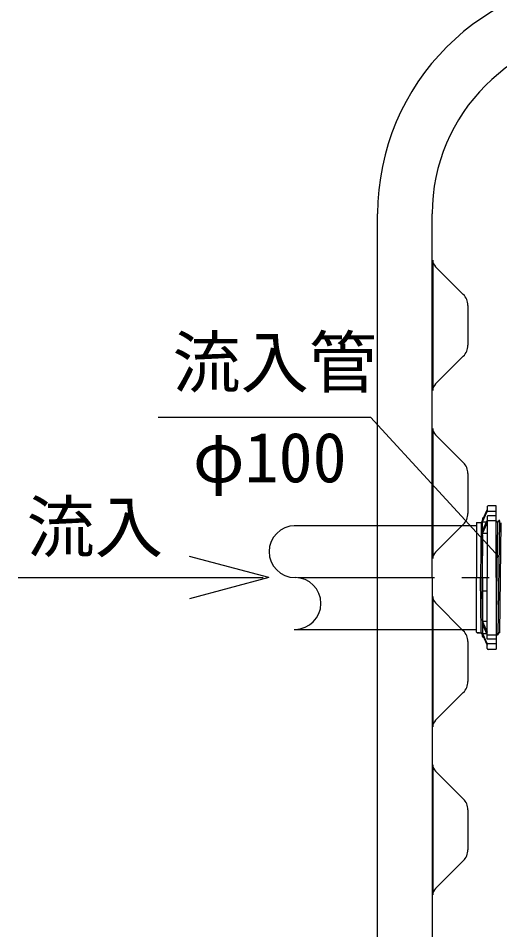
# Model space of a CAD drawing. Units: millimetres, scale not verified. Extents: x -9377 to 7942, y -6674 to 5404.
# Drawn here: x -6228 to -5699, y 411 to 1414 of the extents above; entities that cross this region are included whole.
import ezdxf
from ezdxf.enums import TextEntityAlignment as Align

# ---------------------------------------------------------------- set-up
doc = ezdxf.new("R2010")
doc.units = ezdxf.units.MM
doc.header["$LTSCALE"] = 30
doc.linetypes.add('CHAIN1', pattern=[8, 5, -1, 1, -1])
doc.layers.add('0-0_KUTAI', color=4, linetype='Continuous', lineweight=25)
doc.layers.add('0-1_KIKI', color=3, linetype='Continuous', lineweight=25)
doc.styles.add('MS Gothic', font='')
doc.styles.get('MS Gothic').set_extended_font_data('MS Gothic')

msp = doc.modelspace()

# ---------------------------------------------------------------- linework, layer by layer
at = {"layer": '0-0_KUTAI'}
msp.add_line((-6074.2, 975.07), (-5840.61, 975.07), dxfattribs=at)
at = {"layer": '0-1_KIKI'}
for p, q in [((-5832.89, 398.57), (-5832.89, 1198.57)), ((-5772.89, 1076.07), (-5772.89, 1198.57)), ((-5772.19, 1147.68), (-5772.19, 1004.45)), ((-5769.25, 1140.6), (-5738.63, 1110.09)), ((-5733.62, 1098.04), (-5733.62, 1054.09)), ((-5769.25, 1011.54), (-5738.63, 1042.05)), ((-5772.19, 962.68), (-5772.19, 819.45)), ((-5769.25, 955.6), (-5738.63, 925.09)), ((-5733.62, 913.04), (-5733.62, 869.09)), ((-5717.35, 861.58), (-5712.35, 873.07)), ((-5712.35, 876.57), (-5712.35, 871.43)), ((-5702.85, 877.57), (-5711.35, 877.57)), ((-5702.35, 798.57), (-5702.35, 877.07)), ((-5717.35, 860.06), (-5712.35, 871.43)), ((-5717.35, 863.57), (-5717.35, 860.37)), ((-5716.35, 864.57), (-5716.05, 864.57)), ((-5702.35, 871.43), (-5712.35, 871.43)), ((-5712.35, 865.85), (-5712.35, 798.57)), ((-5702.35, 866.35), (-5711.85, 866.35)), ((-5724.3, 855.57), (-5924.73, 855.57)), ((-5769.25, 826.54), (-5738.63, 857.05)), ((-5723.8, 859.25), (-5724.3, 858.75)), ((-5724.3, 858.75), (-5724.3, 798.57)), ((-5723.8, 859.25), (-5719, 859.25)), ((-5719.01, 858.75), (-5719.87, 798.57)), ((-5717.56, 861.3), (-5718.49, 859.52)), ((-5717.35, 798.57), (-5717.35, 861.58)), ((-5717.35, 850.06), (-5712.35, 861.43)), ((-5717.35, 860.06), (-5712.95, 860.06)), ((-5712.35, 861.43), (-5702.35, 861.43)), ((-5700.86, 858.75), (-5702.35, 755.75)), ((-5702.16, 861.3), (-5701.23, 859.52)), ((-5698.98, 861.07), (-5700.79, 735.57)), ((-5699.42, 861.3), (-5700.35, 859.52)), ((-5697.23, 858.75), (-5698.98, 737.89)), ((-5717.35, 845.7), (-5718.03, 798.57)), ((-5772.89, 798.57), (-5772.89, 706.07)), ((-5724.3, 738.39), (-5724.3, 798.57)), ((-5719.01, 738.38), (-5719.87, 798.57)), ((-5717.35, 751.43), (-5718.03, 798.57)), ((-5717.35, 798.57), (-5717.35, 735.56)), ((-5712.35, 731.28), (-5712.35, 798.57)), ((-5702.35, 798.57), (-5702.35, 720.07)), ((-5717.35, 784.07), (-5712.35, 784.07)), ((-5772.19, 777.68), (-5772.19, 634.45)), ((-5769.25, 770.6), (-5738.63, 740.09)), ((-5717.35, 747.07), (-5712.35, 735.7)), ((-5924.73, 741.57), (-5724.3, 741.57)), ((-5723.8, 737.89), (-5724.3, 738.39)), ((-5720.75, 737.89), (-5723.8, 737.89)), ((-5723.56, 737.89), (-5719, 737.89)), ((-5717.56, 735.84), (-5718.49, 737.62)), ((-5717.35, 737.07), (-5712.95, 737.07)), ((-5717.35, 737.07), (-5712.35, 725.7)), ((-5717.35, 733.57), (-5717.35, 736.77)), ((-5717.35, 735.56), (-5712.35, 724.06)), ((-5716.35, 732.57), (-5716.05, 732.57)), ((-5712.35, 735.7), (-5702.35, 735.7)), ((-5701.23, 735.84), (-5702.16, 737.62)), ((-5700.35, 735.84), (-5699.42, 737.62)), ((-5733.62, 728.04), (-5733.62, 684.09)), ((-5712.35, 720.57), (-5712.35, 725.7)), ((-5702.35, 725.7), (-5712.35, 725.7)), ((-5702.35, 730.78), (-5711.85, 730.78)), ((-5702.85, 719.57), (-5711.35, 719.57)), ((-5772.89, 706.07), (-5772.89, 521.07)), ((-5769.25, 641.54), (-5738.63, 672.05)), ((-5772.19, 592.68), (-5772.19, 449.45)), ((-5769.25, 585.6), (-5738.63, 555.09)), ((-5733.62, 543.04), (-5733.62, 499.09)), ((-5772.89, 521.07), (-5772.89, 398.57)), ((-5769.25, 456.54), (-5738.63, 487.05))]:
    msp.add_line(p, q, dxfattribs=at)
at = {"layer": '0-1_KIKI', "color": 4}
for p, q in [((-5840.61, 975.07), (-5699.14, 820.84)), ((-5952.74, 798.61), (-6039.68, 821.91)), ((-6228.26, 798.61), (-5958.98, 798.61)), ((-5952.74, 798.61), (-6039.68, 775.32))]:
    msp.add_line(p, q, dxfattribs=at)
at = {"layer": '0-1_KIKI', "linetype": 'CHAIN1'}
msp.add_line((-5920.26, 798.57), (-3760.09, 798.57), dxfattribs=at)
at = {"layer": '0-1_KIKI'}
for points in [[(-5772.89, 798.57), (-5772.89, 891.07), (-5772.89, 1076.07)], [(-5712.35, 847.08), (-5717.35, 847.08), (-5712.35, 858.57)], [(-5712.35, 750.06), (-5717.35, 750.06), (-5712.35, 738.56)]]:
    msp.add_lwpolyline(points, dxfattribs=at)
for centre, radius, start, end in [((-5572.89, 1198.57), 260, 90, 180), ((-5572.89, 1198.57), 200, 90, 180), ((-5762.19, 1147.68), 10, 180, 225.10923), ((-5750.62, 1098.04), 17, 0, 45.10923), ((-5750.62, 1054.09), 17, 314.89077, 0), ((-5762.19, 1004.45), 10, 134.89077, 180), ((-5762.19, 962.68), 10, 180, 225.10923), ((-5750.62, 913.04), 17, 0, 45.10923), ((-5711.35, 876.57), 1, 90, 180), ((-5702.85, 877.07), 0.5, 0, 90), ((-5750.62, 869.09), 17, 314.89077, 0), ((-5716.35, 863.57), 1, 90, 180), ((-5711.85, 865.85), 0.5, 90, 180), ((-5923.79, 827.07), 28.5, 90, 270), ((-5718.93, 859.75), 0.5, 262.32983, 332.5), ((-5702.6, 861.07), 0.5, 27.5, 59.04264), ((-5700.79, 859.75), 0.5, 207.5, 332.5), ((-5698.98, 861.07), 0.5, 27.5, 152.5), ((-5762.19, 819.45), 10, 134.89077, 180), ((-5923.79, 770.07), 28.5, 270, 90), ((-5762.19, 777.68), 10, 180, 225.10923), ((-5750.62, 728.04), 17, 0, 45.10923), ((-5718.93, 737.39), 0.5, 27.5, 97.67017), ((-5716.35, 733.57), 1, 180, 270), ((-5702.6, 737.39), 0.5, 27.5, 59.04264), ((-5700.79, 736.07), 0.5, 207.5, 332.5), ((-5698.98, 737.39), 0.5, 27.5, 152.5), ((-5711.85, 731.28), 0.5, 180, 270), ((-5711.35, 720.57), 1, 180, 270), ((-5702.85, 720.07), 0.5, 270, 0), ((-5750.62, 684.09), 17, 314.89077, 0), ((-5762.19, 634.45), 10, 134.89077, 180), ((-5762.19, 592.68), 10, 180, 225.10923), ((-5750.62, 543.04), 17, 0, 45.10923), ((-5750.62, 499.09), 17, 314.89077, 0), ((-5762.19, 449.45), 10, 134.89077, 180)]:
    msp.add_arc(centre, radius, start, end, dxfattribs=at)

# ---------------------------------------------------------------- texts
at = {"layer": '0-1_KIKI', "color": 4, "style": 'MS Gothic'}
for s, p in [('流入管', (-6058.61, 991.45)), ('φ100', (-6036.1, 886.83)), ('流入', (-6219.08, 810.28))]:
    msp.add_text(s, height=54.99, dxfattribs=at).set_placement(p, align=Align.BOTTOM_LEFT)

doc.saveas('drawing.dxf')
